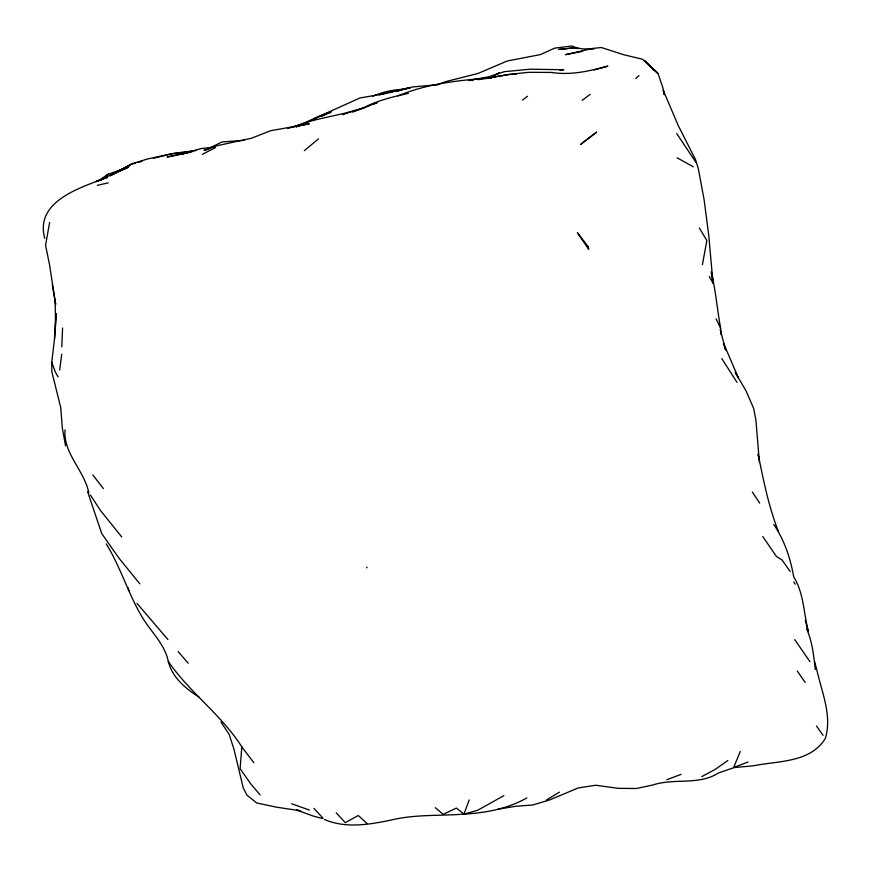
<?xml version="1.0" encoding="UTF-8"?>
<svg xmlns="http://www.w3.org/2000/svg" width="871" height="871" viewBox="0 0 871 871"><rect width="100%" height="100%" fill="white"/><g stroke="black" fill="none" stroke-linecap="round" stroke-linejoin="round"><path stroke-width="1.31" d="M106.218 543.874C120.59 567.032 128.07 593.347 141.908 616.712C150.661 631.551 164.782 644.017 168.299 661.427C189.584 692.576 221.495 714.83 241.8 746.861L240.113 768.712L250.543 783.606L260.113 794.918M61.808 346.843L62.57 327.986M54.525 338.754L56.114 313.582L54.525 338.754L51.759 362.249L51.825 371.743L60.752 407.639L62.266 427.748L65.554 445.843M55.559 326.124L55.178 301.475L49.549 264.708L45.553 245.284L49.636 222.497M59.653 369.968L61.743 354.247M702.396 264.751L706.838 240.527L699.326 227.952M324.437 819.48C347.409 829.421 373.267 823.857 396.719 818.838C418.809 814.45 441.575 815.877 463.938 814.124L469.208 799.948M740.285 751.433L733.632 767.547L748.004 762.038M366.593 567.827L367.083 567.075M635.797 78.51L638.987 75.625M304.306 150.672L318.459 138.903M522.546 100.089L527.488 96.246M582.155 100.35L590.124 94.351M727.818 760.535L715.2 769.387L701.776 776.605M98.815 180.624L108.244 174.265L125.108 168.201M299.461 125.664L301.736 124.281L296.031 126.959L315.661 117.727L331.024 111.575M546.411 800.046L559.389 792.175M503.884 795.648L477.754 810.215L463.971 814.124L456.404 808.07L443.219 814.363L435.326 807.689M110.334 175.768L132.316 163.628L147.439 159.023L170.248 154.015L192.208 151.554M118.924 170.858L130.704 164.477L135.745 163.073M526.868 797.89C507.847 808.821 485.637 812.872 463.982 814.124M110.279 175.572L130.291 165.142L112.37 174.32L128.581 167.145L95.973 181.582L107.547 177.292C80.959 187.417 34.372 200.994 44.78 238.491M202.42 154.309L215.235 147.711M209.073 148.277L222.04 141.951L244.261 140.307M305.242 123.072L310.022 120.96M312.417 119.893L315.999 118.304M293.157 127.035C315.977 117.672 340.79 115.723 364.002 107.754C377.84 100.219 393.159 96.801 408.379 93.36M372.712 96.235C383.316 91.607 394.999 89.278 406.583 89.223M392.865 91.705L406.692 88.69M153.35 158.304L174.723 153.154L196.149 150.498M370.665 105.239L352.57 112.119M373.158 104.27L376.903 102.822M304.044 123.54L298.045 125.849L301.333 124.771M389.424 92.903L395.325 90.671L379.299 94.776L386.931 93.164M666.859 779.73L681.057 774.363M342.869 114.689L347.79 112.892M436.981 84.792L445.832 81.591L477.972 73.48L507.162 61.024L540.314 54.601L554.74 48.123L571.975 45.978L578.115 48.591M330.915 112.533L315.041 118.238L359.973 97.966L377.862 94.885L412.462 86.969L437.83 84.672M124.553 168.713L118.26 170.912L124.727 168.854M369.152 105.424L376.86 102.778M398.047 95.864C427.911 83.387 459.899 80.23 491.777 77.693L477.939 79.707M320.876 116.3L324.731 115.092M209.334 147.972L210.858 147.493M346.527 113.078L364.002 107.754M287.724 128.505L303.587 123.769M594.164 69.952L607.904 66.087C589.504 71.139 570.647 75.461 551.474 72.445L529.013 72.304L509.502 74.329L490.776 77.606L509.274 74.46M138.26 162.365L142.038 161.309M400.704 90.094L395.467 91.531L408.14 88.069M208.975 149.148L203.945 150.378L216.215 145.925L251.425 138.249L270.696 130.683L309.325 123.834L299.33 125.772M97.345 185.338L108.211 182.877M188.996 152.447L183.335 153.644L201.103 148.56L215.191 147.079M186.927 153.002L167.09 157.052L188.953 152.392M582.557 51.335L565.464 54.677L593.086 48.373L601.36 47.524L623.669 54.71L642.646 59.282L658.062 73.589L663.049 88.254L664.29 94.678L663.234 90.29L678.204 125.478L695.385 159.328L698.226 168.288L704.04 199.317L708.765 235.518L713.033 283.217L709.288 276.499M498.136 809.148L515.904 806.263L532.573 805.022L549.536 799.97L578.148 787.961L595.71 785.25L618.225 788.342L636.396 788.505L652.76 785.011C674.208 777.857 698.749 785.675 718.553 772.936L734.253 767.536L752.947 765.892C778.01 760.666 810.117 763.105 825.349 738.401C831.772 716.985 823.193 695.842 818.119 675.243L814.603 661.492M407.955 88.472L410.219 88.178M468.402 80.589L488.424 76.833L504.418 71.662L530.374 69.19L563.842 69.734L559.803 70.159M471.821 80.568L472.909 80.448M192.077 151.467L189.53 151.706L192.077 151.554M509.862 74.492L516.525 74.144M594 49.026L581.284 48.809L576.471 47.524L558.779 49.451L576.188 47.698L572.073 47.665L575.002 47.981M322.172 818.446L312.961 815.985L296.695 810.041L300.658 810.814L275.911 807.079L256.727 802.953L247.07 795.299L243.303 788.059L233.842 748.831L229.127 734.329L220.994 722.048M291.622 803.781L309.379 810.03M653.141 69.8L655.232 70.703L658.062 73.589L644.496 60.632L655.232 70.703M677.159 157.803L693.262 166.786M198.991 697.105C185.588 688.526 172.251 677.573 168.299 661.427M367.007 823.509L358.286 815.496L345.297 822.649L336.217 812.817M313.919 808.375L323.097 818.294M167.929 639.543L137.019 603.363M178.098 651.519L188.212 663.234M121.744 536.982L100.546 510.558L90.344 494.968M139.806 583.831L118.892 558.071L101.755 533.618L87.546 491.549M92.74 474.847L103.399 488.587M253.842 762.702L241.8 746.861M790.215 571.539L782.027 559.955L776.442 556.471L762.767 536.525M816.465 725.989L823.051 735.32M797.27 671.029L805.142 682.363M794.722 639.597L809.932 661.666M676.68 133.481L696.103 162.583M806.546 628.916C812.382 641.306 813.666 655.896 815.3 669.505M752.337 492.006L759.73 503.144M793.797 582.024L795.223 584.191M773.818 524.494C784.325 540.064 790.433 558.246 793.655 576.7C803.966 593.336 803.606 613.206 808.353 631.606L805.283 620.283M721.809 358.612L737.008 382.347M58.139 376.882L55.417 372.287L51.759 362.249M716.071 318.895L720.644 328.182L721.101 334.595M778.565 531.833C768.701 506.846 763.475 480.4 758.14 454.15L758.739 457.961M88.809 492.659C84.095 470.144 63.213 453.617 65.009 429.871M128.048 587.685L128.886 590.723M720.175 329.303L725.619 350.044L723.801 343.86L738.412 377.992L735.276 372.45L746.066 390.927L753.665 408.445L755.93 420.181L759.338 461.772M711.302 271.621C715.624 290.261 717.181 309.357 720.644 328.182M55.178 301.475L55.679 304.306L52.314 284.806M711.28 272.971L713.033 283.217M596.537 132.196L580.87 144.227L596.537 132.196M108.244 174.265L101.112 179.84L108.244 174.265M499.181 72.957L494.39 75.385L499.181 72.957M588.023 246.46L577.408 232.753L588.763 249.422L588.023 246.46"/></g></svg>
